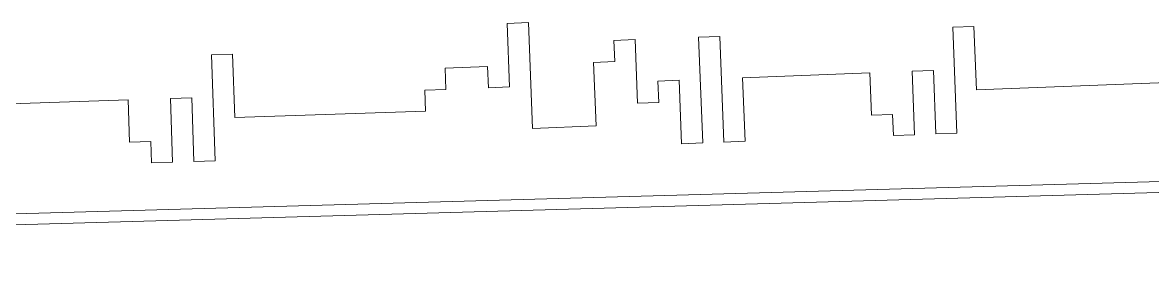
# Model space of a CAD drawing. Header units: metres. Extents: x -48 to 2360, y -1392 to 453.
# Drawn here: x 704.46 to 714.6, y -1256.37 to -1254.22 of the extents above; entities that cross this region are included whole.
import ezdxf

# ---------------------------------------------------------------- set-up
doc = ezdxf.new("R2010")
doc.units = ezdxf.units.M
doc.layers.add('JARDINERAS', color=93, linetype='Continuous', lineweight=5, transparency=0.4)
doc.layers.add('TODO', color=210, linetype='Continuous', lineweight=5)

msp = doc.modelspace()

# ---------------------------------------------------------------- linework, layer by layer
at = {"layer": 'JARDINERAS', "transparency": 33554559, "flags": 128}
for points in [[(709, -1254.215), (708.809, -1254.223)], [(708.809, -1254.223), (708.832, -1254.793)], [(709.037, -1255.166), (709, -1254.215)], [(713.002, -1254.249), (712.812, -1254.257)], [(712.812, -1254.257), (712.849, -1255.208)], [(713.025, -1254.82), (713.002, -1254.249)], [(709.958, -1254.368), (709.768, -1254.376)], [(709.768, -1254.376), (709.776, -1254.566)], [(709.981, -1254.939), (709.958, -1254.368)], [(710.719, -1254.339), (710.529, -1254.346)], [(710.529, -1254.346), (710.566, -1255.297)], [(710.756, -1255.29), (710.719, -1254.339)], [(706.344, -1254.498), (706.154, -1254.504)], [(706.154, -1254.504), (706.186, -1255.456)], [(706.364, -1255.069), (706.344, -1254.498)], [(709.776, -1254.566), (709.585, -1254.573)], [(709.585, -1254.573), (709.608, -1255.144)], [(708.634, -1254.611), (708.254, -1254.624)], [(708.254, -1254.624), (708.26, -1254.815)], [(708.642, -1254.801), (708.634, -1254.611)], [(712.066, -1254.667), (710.924, -1254.712)], [(712.081, -1255.048), (712.066, -1254.667)], [(712.637, -1254.645), (712.446, -1254.652)], [(712.446, -1254.652), (712.469, -1255.223)], [(712.659, -1255.216), (712.637, -1254.645)], [(710.354, -1254.734), (710.163, -1254.741)], [(710.163, -1254.741), (710.171, -1254.932)], [(710.376, -1255.305), (710.354, -1254.734)], [(710.924, -1254.712), (710.947, -1255.282)], [(714.737, -1254.753), (713.025, -1254.82)], [(705.977, -1254.891), (705.786, -1254.897)], [(705.996, -1255.462), (705.977, -1254.891)], [(708.26, -1254.815), (708.07, -1254.821)], [(708.07, -1254.821), (708.076, -1255.011)], [(708.832, -1254.793), (708.642, -1254.801)], [(705.406, -1254.91), (704.264, -1254.948)], [(705.418, -1255.291), (705.406, -1254.91)], [(705.786, -1254.897), (705.805, -1255.468)], [(710.171, -1254.932), (709.981, -1254.939)], [(708.076, -1255.011), (706.364, -1255.069)], [(712.271, -1255.04), (712.081, -1255.048)], [(712.278, -1255.23), (712.271, -1255.04)], [(709.608, -1255.144), (709.037, -1255.166)], [(705.609, -1255.284), (705.418, -1255.291)], [(705.615, -1255.475), (705.609, -1255.284)], [(710.566, -1255.297), (710.376, -1255.305)], [(710.947, -1255.282), (710.756, -1255.29)], [(712.469, -1255.223), (712.278, -1255.23)], [(712.849, -1255.208), (712.659, -1255.216)], [(705.805, -1255.468), (705.615, -1255.475)], [(706.186, -1255.456), (705.996, -1255.462)]]:
    msp.add_lwpolyline(points, dxfattribs=at)
at = {"layer": 'TODO', "transparency": 33554559, "flags": 128}
for points in [[(736.803, -1255.115), (697.068, -1256.24), (692.272, -1256.37)], [(734.093, -1255.192), (734.098, -1255.096), (697.065, -1256.14), (694.82, -1256.203)]]:
    msp.add_lwpolyline(points, dxfattribs=at)

doc.saveas('drawing.dxf')
